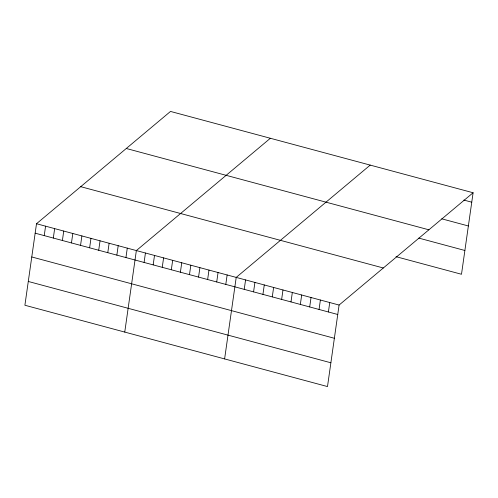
<?xml version="1.0" encoding="UTF-8"?>
<svg xmlns="http://www.w3.org/2000/svg" width="498" height="498" viewBox="0 0 498 498"><rect width="100%" height="100%" fill="white"/><g stroke="black" fill="none" stroke-linecap="round" stroke-linejoin="round"><path stroke-width="0.75" d="M36.503 223.733L24.9 305.249L327.497 386.566L339.094 305.05L473.1 192.751L170.503 111.434L36.503 223.733L339.094 305.05M44.235 235.616L45.579 226.173M53.311 238.056L54.656 228.613M62.393 240.49L63.738 231.053M71.469 242.931L72.814 233.494M80.545 245.371L81.89 235.928M89.628 247.811L90.966 238.368M98.704 250.251L100.048 240.808M107.78 252.691L109.124 243.248M116.856 255.132L118.2 245.688M125.938 257.572L127.283 248.129M124.755 332.085L136.359 250.569L270.364 138.27M144.09 262.446L145.435 253.009M153.172 264.886L154.511 255.443M162.248 267.326L163.593 257.883M171.324 269.767L172.669 260.323M180.401 272.207L181.745 262.763M189.483 274.647L190.827 265.204M198.559 277.087L199.903 267.644M207.635 279.521L208.979 270.084M216.717 281.961L218.056 272.524M225.793 284.402L227.138 274.958M224.61 358.921L236.214 277.398L370.219 165.099M244.225 289.357L245.57 279.913M253.575 291.872L254.92 282.428M262.932 294.38L264.27 284.943M272.281 296.895L273.626 287.452M281.638 299.41L282.976 289.967M290.988 301.925L292.332 292.482M300.344 304.434L301.682 294.997M309.694 306.949L311.038 297.505M319.05 309.463L320.388 300.02M328.4 311.978L329.744 302.535M473.1 192.751L461.497 274.267L396.028 256.675M463.843 200.065L471.755 202.188M441.751 218.821L468.369 225.974M126.287 148.491L428.878 229.808M418.837 238.106L464.883 250.482M80.726 186.675L383.317 267.986M35.159 233.176L337.75 314.487M31.772 256.962L334.37 338.273M28.286 281.463L330.877 362.781"/></g></svg>
